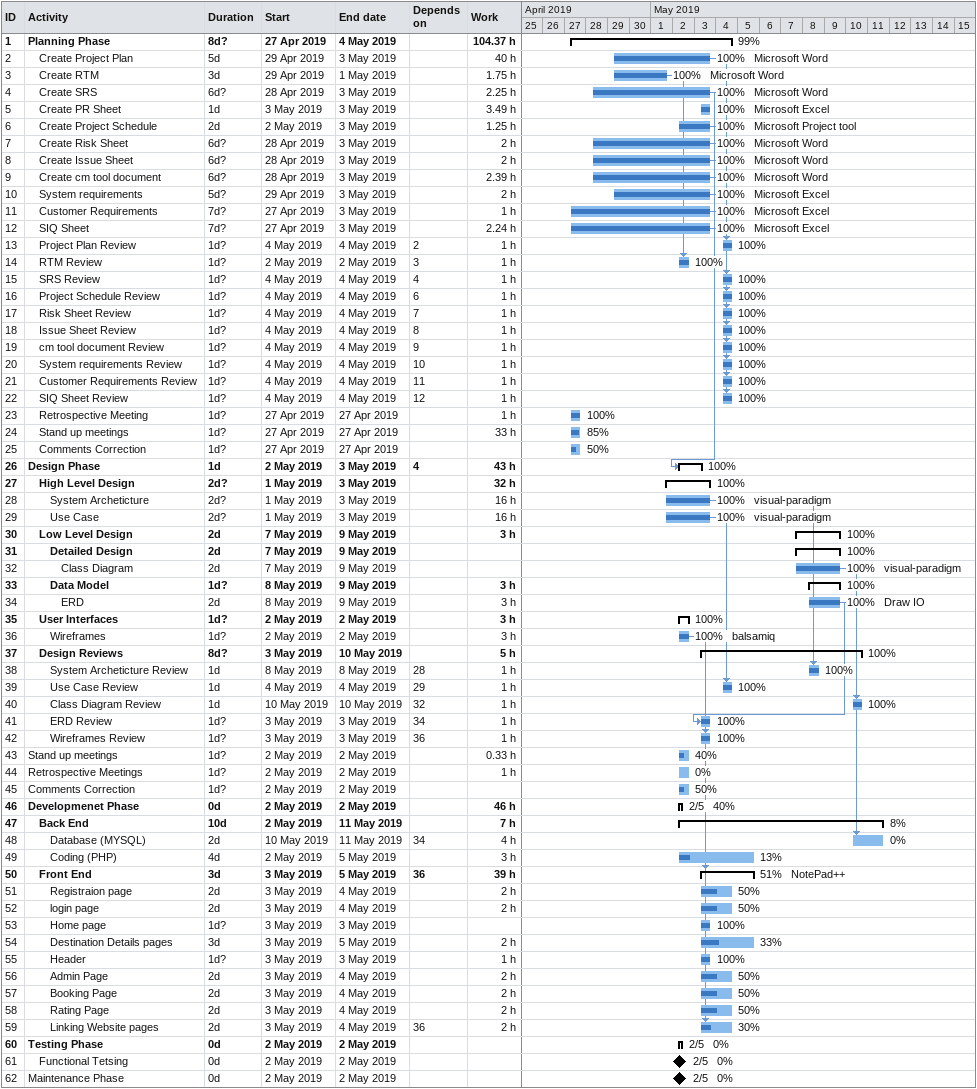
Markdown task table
| ID | Level | Task | Duration | Start | Finish | Predecessors | Resources | % complete | Work (h) |
|---|---|---|---|---|---|---|---|---|---|
| 1 | 1 | **Planning Phase** | 8d? | 2019-04-27 | 2019-05-04 |  |  | 99 | 104.37 |
| 2 | 2 | Create Project Plan | 5d | 2019-04-29 | 2019-05-03 |  | Microsoft Word | 100 | 40 |
| 3 | 2 | Create RTM | 3d | 2019-04-29 | 2019-05-01 |  | Microsoft Word | 100 | 1.75 |
| 4 | 2 | Create SRS | 6d? | 2019-04-28 | 2019-05-03 |  | Microsoft Word | 100 | 2.25 |
| 5 | 2 | Create PR Sheet | 1d | 2019-05-03 | 2019-05-03 |  | Microsoft Excel | 100 | 3.49 |
| 6 | 2 | Create Project Schedule | 2d | 2019-05-02 | 2019-05-03 |  | Microsoft Project tool | 100 | 1.25 |
| 7 | 2 | Create Risk Sheet | 6d? | 2019-04-28 | 2019-05-03 |  | Microsoft Word | 100 | 2 |
| 8 | 2 | Create Issue Sheet | 6d? | 2019-04-28 | 2019-05-03 |  | Microsoft Word | 100 | 2 |
| 9 | 2 | Create cm tool document | 6d? | 2019-04-28 | 2019-05-03 |  | Microsoft Word | 100 | 2.39 |
| 10 | 2 | System requirements | 5d? | 2019-04-29 | 2019-05-03 |  | Microsoft Excel | 100 | 2 |
| 11 | 2 | Customer Requirements | 7d? | 2019-04-27 | 2019-05-03 |  | Microsoft Excel | 100 | 1 |
| 12 | 2 | SIQ Sheet | 7d? | 2019-04-27 | 2019-05-03 |  | Microsoft Excel | 100 | 2.24 |
| 13 | 2 | Project Plan Review | 1d? | 2019-05-04 | 2019-05-04 | 2 |  | 100 | 1 |
| 14 | 2 | RTM Review | 1d? | 2019-05-02 | 2019-05-02 | 3 |  | 100 | 1 |
| 15 | 2 | SRS Review | 1d? | 2019-05-04 | 2019-05-04 | 4 |  | 100 | 1 |
| 16 | 2 | Project Schedule Review | 1d? | 2019-05-04 | 2019-05-04 | 6 |  | 100 | 1 |
| 17 | 2 | Risk Sheet Review | 1d? | 2019-05-04 | 2019-05-04 | 7 |  | 100 | 1 |
| 18 | 2 | Issue Sheet Review | 1d? | 2019-05-04 | 2019-05-04 | 8 |  | 100 | 1 |
| 19 | 2 | cm tool document Review | 1d? | 2019-05-04 | 2019-05-04 | 9 |  | 100 | 1 |
| 20 | 2 | System requirements Review | 1d? | 2019-05-04 | 2019-05-04 | 10 |  | 100 | 1 |
| 21 | 2 | Customer Requirements Review | 1d? | 2019-05-04 | 2019-05-04 | 11 |  | 100 | 1 |
| 22 | 2 | SIQ Sheet Review | 1d? | 2019-05-04 | 2019-05-04 | 12 |  | 100 | 1 |
| 23 | 2 | Retrospective Meeting | 1d? | 2019-04-27 | 2019-04-27 |  |  | 100 | 1 |
| 24 | 2 | Stand up meetings | 1d? | 2019-04-27 | 2019-04-27 |  |  | 85 | 33 |
| 25 | 2 | Comments Correction | 1d? | 2019-04-27 | 2019-04-27 |  |  | 50 |  |
| 26 | 1 | **Design Phase** | 1d | 2019-05-02 | 2019-05-03 | 4 |  | 100 | 43 |
| 27 | 2 | **High Level Design** | 2d? | 2019-05-01 | 2019-05-03 |  |  | 100 | 32 |
| 28 | 3 | System Archeticture | 2d? | 2019-05-01 | 2019-05-03 |  | visual-paradigm | 100 | 16 |
| 29 | 3 | Use Case | 2d? | 2019-05-01 | 2019-05-03 |  | visual-paradigm | 100 | 16 |
| 30 | 2 | **Low Level Design** | 2d | 2019-05-07 | 2019-05-09 |  |  | 100 | 3 |
| 31 | 3 | **Detailed Design** | 2d | 2019-05-07 | 2019-05-09 |  |  | 100 |  |
| 32 | 4 | Class Diagram | 2d | 2019-05-07 | 2019-05-09 |  | visual-paradigm | 100 |  |
| 33 | 3 | **Data Model** | 1d? | 2019-05-08 | 2019-05-09 |  |  | 100 | 3 |
| 34 | 4 | ERD | 2d | 2019-05-08 | 2019-05-09 |  | Draw IO | 100 | 3 |
| 35 | 2 | **User Interfaces** | 1d? | 2019-05-02 | 2019-05-02 |  |  | 100 | 3 |
| 36 | 3 | Wireframes | 1d? | 2019-05-02 | 2019-05-02 |  | balsamiq | 100 | 3 |
| 37 | 2 | **Design Reviews** | 8d? | 2019-05-03 | 2019-05-10 |  |  | 100 | 5 |
| 38 | 3 | System Archeticture Review | 1d | 2019-05-08 | 2019-05-08 | 28 |  | 100 | 1 |
| 39 | 3 | Use Case Review | 1d | 2019-05-04 | 2019-05-04 | 29 |  | 100 | 1 |
| 40 | 3 | Class Diagram Review | 1d | 2019-05-10 | 2019-05-10 | 32 |  | 100 | 1 |
| 41 | 3 | ERD Review | 1d? | 2019-05-03 | 2019-05-03 | 34 |  | 100 | 1 |
| 42 | 3 | Wireframes Review | 1d? | 2019-05-03 | 2019-05-03 | 36 |  | 100 | 1 |
| 43 | 1 | Stand up meetings | 1d? | 2019-05-02 | 2019-05-02 |  |  | 40 | 0.33 |
| 44 | 1 | Retrospective Meetings | 1d? | 2019-05-02 | 2019-05-02 |  |  | 0 | 1 |
| 45 | 1 | Comments Correction | 1d? | 2019-05-02 | 2019-05-02 |  |  | 50 |  |
| 46 | 1 | **Developmenet Phase** | 0d | 2019-05-02 | 2019-05-02 |  |  | 40 | 46 |
| 47 | 2 | **Back End** | 10d | 2019-05-02 | 2019-05-11 |  |  | 8 | 7 |
| 48 | 3 | Database (MYSQL) | 2d | 2019-05-10 | 2019-05-11 | 34 |  | 0 | 4 |
| 49 | 3 | Coding (PHP) | 4d | 2019-05-02 | 2019-05-05 |  |  | 13 | 3 |
| 50 | 2 | **Front End** | 3d | 2019-05-03 | 2019-05-05 | 36 | NotePad++ | 51 | 39 |
| 51 | 3 | Registraion page | 2d | 2019-05-03 | 2019-05-04 |  |  | 50 | 2 |
| 52 | 3 | login page | 2d | 2019-05-03 | 2019-05-04 |  |  | 50 | 2 |
| 53 | 3 | Home page | 1d? | 2019-05-03 | 2019-05-03 |  |  | 100 |  |
| 54 | 3 | Destination Details pages | 3d | 2019-05-03 | 2019-05-05 |  |  | 33 | 2 |
| 55 | 3 | Header | 1d? | 2019-05-03 | 2019-05-03 |  |  | 100 | 1 |
| 56 | 3 | Admin Page | 2d | 2019-05-03 | 2019-05-04 |  |  | 50 | 2 |
| 57 | 3 | Booking Page | 2d | 2019-05-03 | 2019-05-04 |  |  | 50 | 2 |
| 58 | 3 | Rating Page | 2d | 2019-05-03 | 2019-05-04 |  |  | 50 | 2 |
| 59 | 3 | Linking Website pages | 2d | 2019-05-03 | 2019-05-04 | 36 |  | 30 | 2 |
| 60 | 1 | **Testing Phase** | 0d | 2019-05-02 | 2019-05-02 |  |  | 0 |  |
| 61 | 2 | Functional Tetsing | 0d | 2019-05-02 | 2019-05-02 |  |  | 0 |  |
| 62 | 1 | Maintenance Phase | 0d | 2019-05-02 | 2019-05-02 |  |  | 0 |  |
